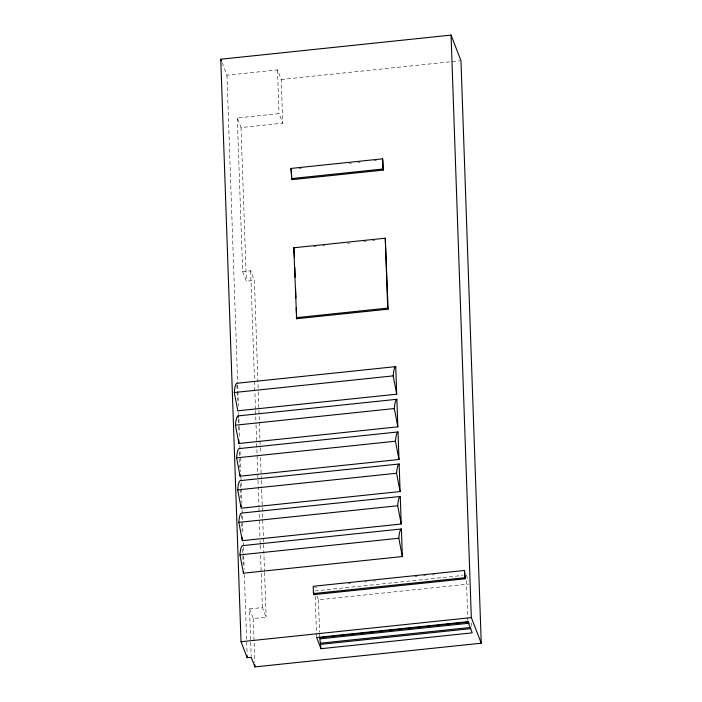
<?xml version="1.0" encoding="UTF-8"?>
<svg xmlns="http://www.w3.org/2000/svg" width="702" height="702" viewBox="0 0 702 702"><rect width="100%" height="100%" fill="white"/><g stroke="black" fill="none" stroke-linecap="round" stroke-linejoin="round"><path stroke-width="0.53" stroke-dasharray="3.51 2.63" d="M222.13 62.776L226.957 75.211L277.509 69.919L281.23 79.51L282.748 123.201L241.023 127.571L237.302 117.98L279.027 113.61L282.748 123.201M281.23 79.51L459.88 60.802M299.061 168.682L301.237 168.454M349.157 163.434L351.333 163.206M357.871 162.522L360.047 162.294M374.201 160.811L376.377 160.582M313.803 246.788L315.979 246.56M322.516 245.875L324.693 245.647M347.56 243.252L349.736 243.024M363.899 241.541L366.075 241.312M372.613 240.628L374.789 240.4M237.302 117.98L242.646 271.613L250.675 270.779L254.396 280.37L258.239 390.812M242.646 271.613L246.367 281.212L254.396 280.37M314.698 587.241L316.874 587.021M348.438 583.713L350.614 583.485M364.759 582.002L366.935 581.774M373.473 581.089L375.649 580.861M414.829 576.754L417.006 576.526M423.534 575.842L425.71 575.622M432.239 574.938L434.415 574.71M314.987 590.917L463.004 575.412M316.9 595.849L318.436 599.798L468.629 584.064M249.561 608.906L262.399 607.563L266.119 617.155L253.282 618.497L249.561 608.906L251.202 656.23M466.268 575.07L468.567 580.993M471.481 622.972L471.595 626.245M466.453 580.493L467.857 620.586M318.436 599.798L319.568 632.256M319.603 633.336L319.717 636.582M315.18 596.331L316.611 637.513M277.509 69.919L279.027 113.61M258.275 391.9L260.179 446.577M260.223 447.665L260.407 453.132M260.565 457.511L261.17 475.008M261.205 476.096L261.32 479.378M261.363 480.475L261.627 488.127M261.662 489.224L264.522 571.226M264.557 572.323L266.119 617.155M250.675 270.779L255.51 409.643M255.546 410.74L256.002 423.859M256.037 424.956L256.651 442.444M256.686 443.541L258.898 506.958M258.933 508.055L259.924 536.486M260.073 540.856L260.188 544.138M260.223 545.235L260.416 550.701M260.574 555.071L262.399 607.563M241.023 127.571L246.367 281.212M253.282 618.497L254.817 662.6M226.957 75.211L237.697 383.985M237.741 385.082L238.461 405.888M238.689 412.46L238.768 414.645M238.917 419.024L239.154 425.596M239.189 426.693L239.61 438.732M239.838 445.305L240.751 471.586M240.944 477.062L241.093 481.44M241.128 482.537L241.857 503.334M242.085 509.906L242.927 533.994M243.225 542.76L243.34 546.042M243.383 547.139L243.647 554.799M243.682 555.896L244.147 569.032M244.331 574.508L247.078 653.343M236.925 384.994L237.1 390.163M237.162 391.883L237.46 400.491M238.118 419.375L238.241 422.815M238.355 426.263L238.54 431.432M239.259 452.044L239.373 455.484M239.496 458.932L239.794 467.541M240.374 484.082L240.488 487.521M240.549 489.25L240.847 497.858M241.444 514.829L241.62 519.998M241.742 523.446L241.979 530.335M242.638 549.069L242.752 552.518M242.874 555.958L243.173 564.575"/><path stroke-width="1.05" d="M220.753 59.222L451.053 35.1L460.968 60.688L481.247 643.199L254.966 666.9L251.246 657.309L247.227 657.721L241.032 641.733L220.753 59.222L221.437 60.995M291.023 168.419L382.502 158.836L382.915 159.898L383.266 170.095L291.786 179.677L291.023 168.419L291.681 176.614M291.374 178.606L382.853 169.024L383.266 170.095M293.787 247.78L385.266 238.197L388.109 309.17L296.63 318.743L293.787 247.78L294.507 257.581M296.218 317.681L387.697 308.099L388.109 309.17M395.744 366.628L236.864 383.274A46.2 6.362 84 0 0 234.301 392.523L237.82 410.828L396.7 394.191L395.744 366.628A46.2 6.362 84 0 0 393.181 375.886L396.7 394.191M234.301 392.523L393.181 375.886M237.996 415.926L396.884 399.289L397.841 426.842L238.961 443.488L235.433 425.184A46.2 6.362 84 0 1 237.996 415.926L238.057 417.646M235.433 425.184L394.322 408.538A46.2 6.362 84 0 1 396.884 399.289M398.016 431.958L239.136 448.596A46.2 6.362 84 0 0 236.574 457.853L240.093 476.158L398.982 459.512L398.016 431.958A46.2 6.362 84 0 0 395.454 441.216L398.982 459.512M236.574 457.853L395.454 441.216M399.131 463.996L240.251 480.633A46.2 6.362 84 0 0 237.688 489.891L241.207 508.195L400.096 491.549L399.131 463.996A46.2 6.362 84 0 0 396.569 473.253L400.096 491.549M237.688 489.891L396.569 473.253M400.263 496.472L241.383 513.109A46.2 6.362 84 0 0 238.82 522.367L242.339 540.672L401.219 524.025L400.263 496.472A46.2 6.362 84 0 0 397.701 505.73L401.219 524.025M238.82 522.367L397.701 505.73M401.395 528.983L242.515 545.629A46.2 6.362 84 0 0 239.952 554.878L243.471 573.183L402.351 556.546L401.395 528.983A46.2 6.362 84 0 0 398.833 538.241L402.351 556.546M239.952 554.878L398.833 538.241M464.478 570.445L313.197 586.293L313.452 593.576L313.864 594.647L465.145 578.799L464.478 570.445L465.145 578.799M313.452 593.576L464.724 577.728M241.032 641.733L471.323 617.611L481.247 643.199M468.857 622.042L319.752 637.662L320.954 648.709L472.235 632.862L467.892 621.674L316.611 637.513L320.954 648.709M320.2 638.82L469.305 623.201M320.349 643.19L470.542 627.456M320.805 644.339L470.989 628.615M394.322 408.538L397.841 426.842M451.053 35.1L471.323 617.611M382.502 158.836L382.853 169.024M385.266 238.197L387.697 308.099M313.794 592.558L313.864 594.647M294.849 267.409L295.191 277.246M295.568 288.162L295.911 297.999M296.253 307.827L296.63 318.743M254.887 664.75L254.966 666.9M247.157 655.536L247.227 657.721M238.838 440.04L238.961 443.488M240.04 474.429L240.093 476.158M241.093 504.747L241.155 506.467M242.225 537.223L242.339 540.672M243.41 571.463L243.471 573.183"/></g></svg>
